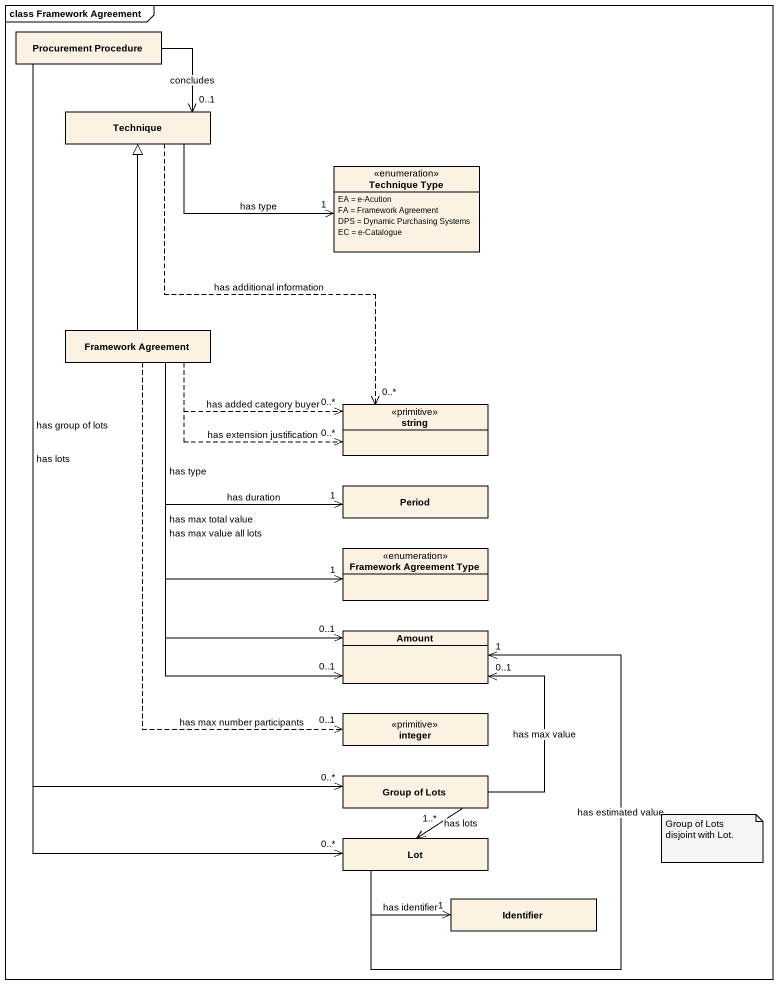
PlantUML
@startuml
mainframe class Framework Agreement
hide circle
hide empty members
class "Procurement Procedure" as Procurement_Procedure
class Technique
enum "Technique Type" as Technique_Type {
  EA = e-Acution
  FA = Framework Agreement
  DPS = Dynamic Purchasing Systems
  EC = e-Catalogue
}
class "Framework Agreement" as Framework_Agreement
class string <<primitive>>
class Period
enum "Framework Agreement Type" as Framework_Agreement_Type
class Amount
class integer <<primitive>>
class "Group of Lots" as Group_of_Lots
class Lot
class Identifier
Procurement_Procedure --> "0..1" Technique : concludes
Procurement_Procedure --> "0..*" Group_of_Lots : has group of lots
Procurement_Procedure --> "0..*" Lot : has lots
Technique -right-> "1" Technique_Type : has type
Technique ..> "0..*" string : has additional information
Framework_Agreement -up-|> Technique
Framework_Agreement .right.> "0..*" string : has added category buyer
Framework_Agreement .right.> "0..*" string : has extension justification
Framework_Agreement -right-> "1" Period : has duration
Framework_Agreement --> "1" Framework_Agreement_Type : has type
Framework_Agreement --> "0..1" Amount : has max value all lots
Framework_Agreement --> "0..1" Amount : has max total value
Framework_Agreement ..> "0..1" integer : has max number participants
Group_of_Lots -up-> "0..1" Amount : has max value
Group_of_Lots --> "1..*" Lot : has lots
Lot -up-> "1" Amount : has estimated value
Lot -right-> "1" Identifier : has identifier
note as N1
  Group of Lots disjoint with Lot.
end note
@enduml
